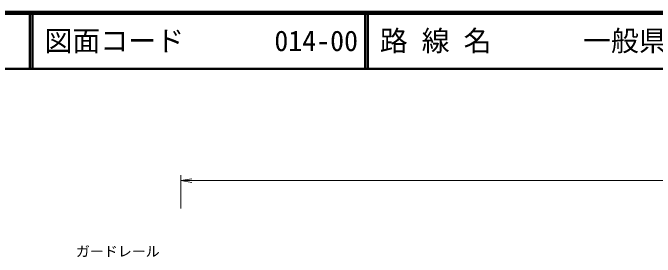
# Model space of a CAD drawing. Units: millimetres, scale not verified. Extents: x 40000 to 680000, y 20000 to 380000.
# Drawn here: x 114731 to 229648, y 336308 to 380000 of the extents above; entities that cross this region are included whole.
import ezdxf
from ezdxf.enums import TextEntityAlignment as Align

# ---------------------------------------------------------------- set-up
doc = ezdxf.new("R2010")
doc.units = ezdxf.units.MM
doc.header["$LTSCALE"] = 1000
for name, color, linetype, lineweight in [('M-STR-HTXT', 7, 'Continuous', 13), ('M-TTL', 2, 'Continuous', 140), ('M-TTL-LINE', 7, 'Continuous', 50)]:
    doc.layers.add(name, color=color, linetype=linetype, lineweight=lineweight)
doc.layers.add('M-TTL-TXT', color=7, linetype='Continuous')
doc.styles.add('ＭＳ ゴシック', font='')
doc.styles.get('ＭＳ ゴシック').set_extended_font_data('MS Gothic')

# ---------------------------------------------------------------- blocks, each defined once
blk = doc.blocks.new('open_arrow')
at = {"color": 0, "linetype": 'Continuous', "lineweight": -2}
blk.add_lwpolyline([(7.5, 1.25), (0, 0), (7.5, -1.25)], dxfattribs=at)

msp = doc.modelspace()

# ---------------------------------------------------------------- linework, layer by layer
at = {"layer": 'M-STR-HTXT'}
for p, q in [((144767, 345000), (144767, 351000)), ((144767, 350000), (334033, 350000))]:
    msp.add_line(p, q, dxfattribs=at)
at = {"layer": 'M-TTL'}
msp.add_line((680000, 380000), (40000, 380000), dxfattribs=at)
at = {"layer": 'M-TTL-LINE'}
for p, q in [((117750, 380000), (117750, 370000)), ((118250, 380000), (118250, 370000)), ((177750, 380000), (177750, 370000)), ((178250, 380000), (178250, 370000)), ((40000, 370000), (680000, 370000))]:
    msp.add_line(p, q, dxfattribs=at)

# ---------------------------------------------------------------- block references
at = {"layer": 'M-STR-HTXT', "xscale": 267, "yscale": 267}
msp.add_blockref('open_arrow', (144767, 350000), dxfattribs=at)

# ---------------------------------------------------------------- texts
at = {"layer": 'M-STR-HTXT', "style": 'ＭＳ ゴシック'}
msp.add_text('ガードレール', height=1833, dxfattribs=at).set_placement((133509, 337332), align=Align.MIDDLE_CENTER)
at = {"layer": 'M-TTL-TXT', "style": 'ＭＳ ゴシック'}
for s, p in [('図面コード', (120380, 375000)), ('路 線 名', (180380, 375000)), ('一般県道永田郷室津川棚線', (216734, 375000)), ('014-00', (161521, 375000))]:
    msp.add_text(s, height=3666, dxfattribs=at).set_placement(p, align=Align.MIDDLE_LEFT)

doc.saveas('drawing.dxf')
